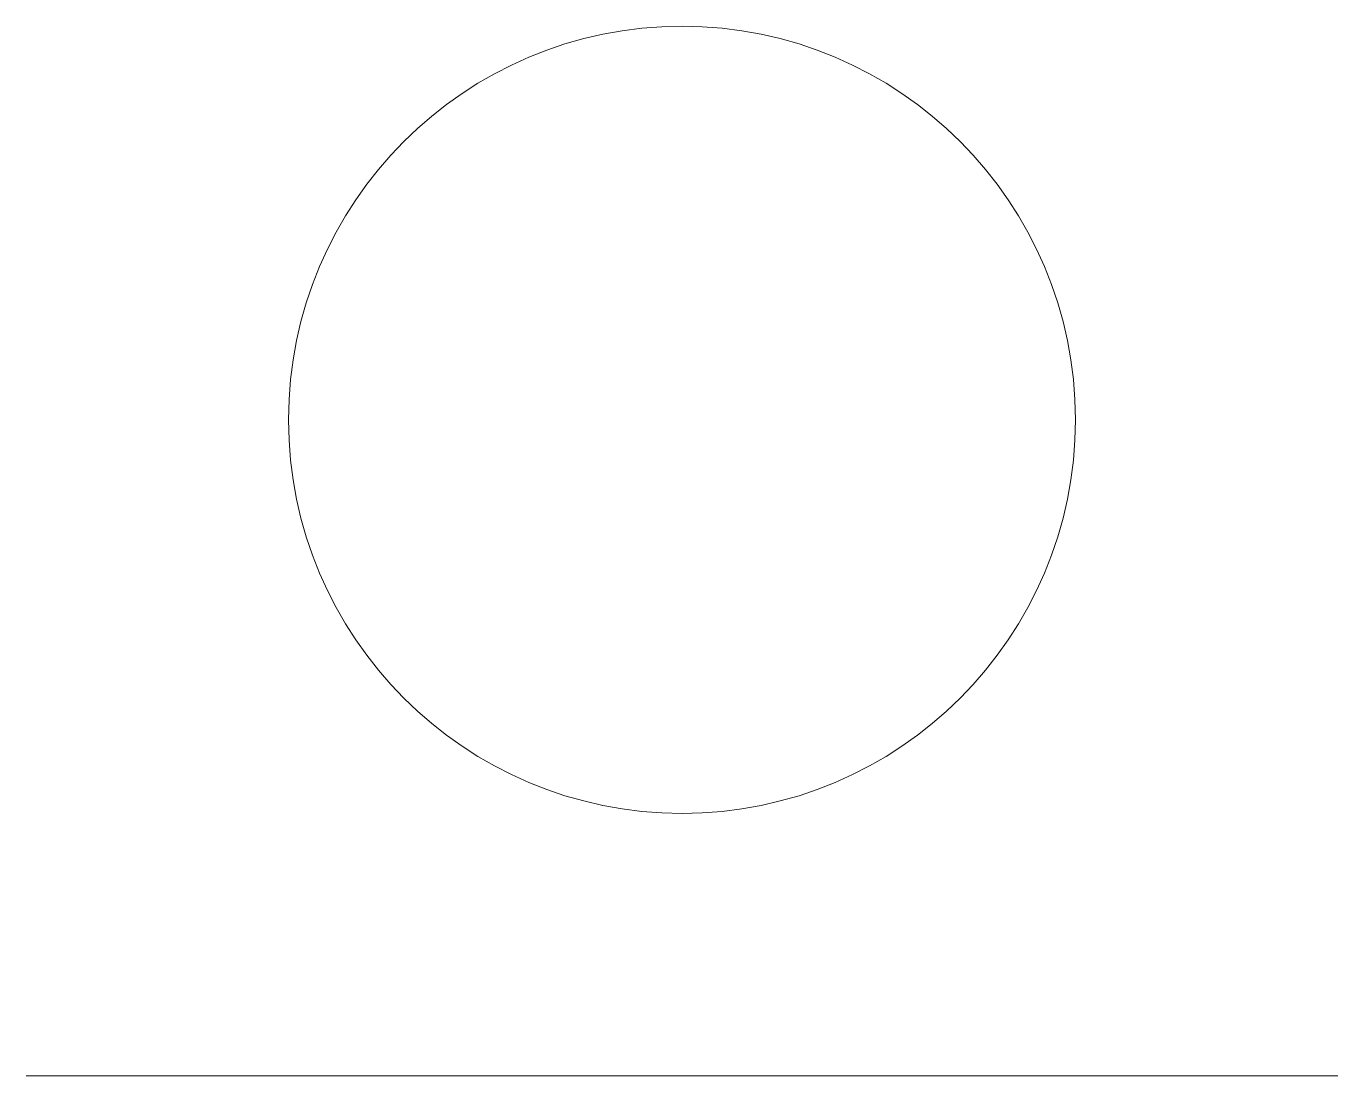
# Model space of a CAD drawing. Units: millimetres on the paper. Extents: x 0 to 10, y 0 to 8.
import ezdxf

# ---------------------------------------------------------------- set-up
doc = ezdxf.new("R2010")
doc.units = ezdxf.units.MM

msp = doc.modelspace()

# ---------------------------------------------------------------- linework, layer by layer
at = {"color": 7, "linetype": 'Continuous', "lineweight": 13}
msp.add_line((0, 0), (10, 0), dxfattribs=at)
at = {"color": 1, "linetype": 'Continuous', "lineweight": 13}
msp.add_circle((5, 5), 3, dxfattribs=at)

doc.saveas('drawing.dxf')
